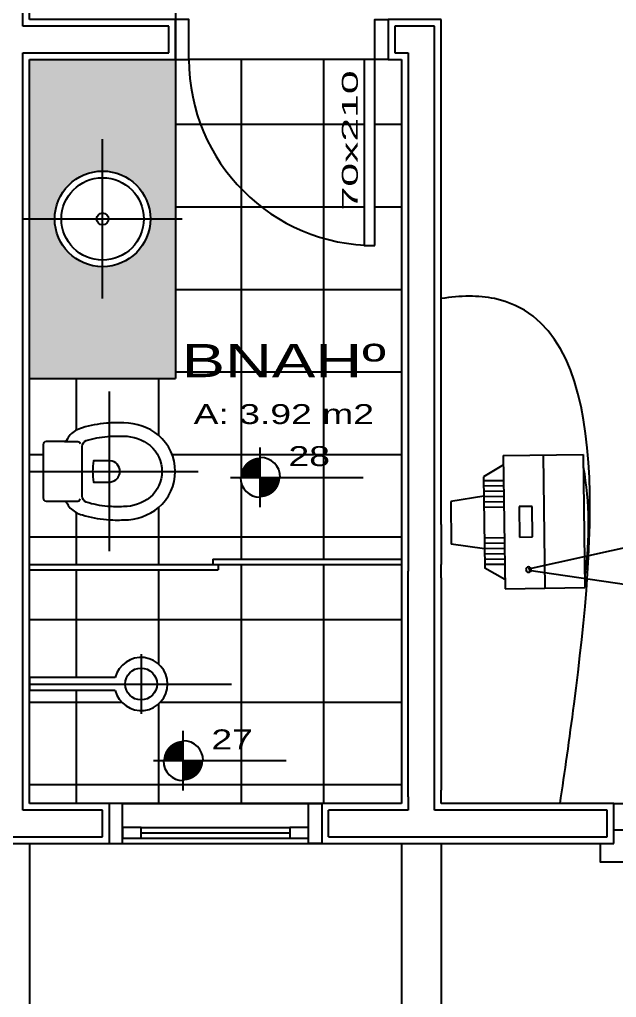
# Model space of a CAD drawing. Extents: x 2280 to 14192, y 1386 to 4696.
# Drawn here: x 3735.8 to 3960.5, y 2093.5 to 2461.4 of the extents above; entities that cross this region are included whole.
import ezdxf
from ezdxf.enums import TextEntityAlignment as Align

# ---------------------------------------------------------------- set-up
doc = ezdxf.new("R2010")
doc.units = 0
doc.header["$LTSCALE"] = 35
doc.layers.get('0').update_dxf_attribs({"linetype": 'CONTINUOUS'})
doc.layers.get('DEFPOINTS').update_dxf_attribs({"linetype": 'CONTINUOUS'})
for name, color, linetype in [('COTA', 13, 'CONTINUOUS'), ('EQUIP', 7, 'CONTINUOUS'), ('EQUIP_I', 13, 'CONTINUOUS'), ('ESPEC', 2, 'CONTINUOUS'), ('ESPECARQ', 2, 'CONTINUOUS'), ('ESQUADRIA', 2, 'CONTINUOUS'), ('HACHURA', 51, 'CONTINUOUS'), ('LINVISTA', 60, 'CONTINUOUS'), ('MOB', 1, 'CONTINUOUS'), ('MOBIL', 7, 'CONTINUOUS'), ('MOBIL_I', 13, 'CONTINUOUS'), ('PAREDE', 5, 'CONTINUOUS'), ('REG60-100', 7, 'CONTINUOUS'), ('UNIDADE', 4, 'CONTINUOUS'), ('VIDRO', 1, 'CONTINUOUS')]:
    doc.layers.add(name, color=color, linetype=linetype)
doc.styles.add('REGUA100', font='arial.ttf', dxfattribs={"width": 1.4})
doc.styles.add('REGUA60', font='romnswin.shx', dxfattribs={"width": 1.4})
doc.styles.get("Standard").update_dxf_attribs({"font": 'ISOCP'})
doc.dimstyles.new('ISO-25', dxfattribs={"dimtxt": 2.5, "dimasz": 2.5, "dimexe": 1.25, "dimexo": 0.625, "dimtad": 1, "dimdec": 4, "dimdsep": 46, "dimlunit": 6, "dimtxsty": 'Standard', "dimcen": 2.5, "dimadec": 0, "dimazin": 0, "dimtfac": 1, "dimtdec": 4, "dimtmove": 0, "dimatfit": 3, "dimfxl": 1, "dimtolj": 1, "dimtzin": 0, "dimarcsym": 0})

# ---------------------------------------------------------------- blocks, each defined once
blk = doc.blocks.new('NIVELPB')
at = {"linetype": 'ByBlock'}
for p, q in [((0, -2.25), (0, 2.25)), ((-2.25, 0), (7.75, 0))]:
    blk.add_line(p, q, dxfattribs=at)
at = {"linetype": 'ByBlock', "const_width": 1.5}
for points in [[(-0.75, 0, -0.414214), (0, 0.75, -0.618034)], [(0, -0.75, 0.414214), (0.75, 0, 0.618034)]]:
    blk.add_lwpolyline(points, format="xyb", dxfattribs=at)
at = {"linetype": 'ByBlock'}
for start, end in [(0, 90), (180, 270)]:
    blk.add_arc((0, 0), 1.5, start, end, dxfattribs=at)
at = {"color": 0, "linetype": 'ByBlock', "style": 'REGUA60', "width": 1.4}
blk.add_attdef('COTAPISO', (2.117, 0.85), '', height=1.5, dxfattribs=at)
blk = doc.blocks.new('TV-PORT')
at = {"layer": 'MOB'}
for p, q in [((-0.05, 0.25), (0.25, 0.25)), ((-0.05, -0.25), (-0.05, 0.25)), ((0.0407, 0.181), (0.4916, 0.2545)), ((0.1, -0.25), (0.1, 0.25)), ((0.25, -0.25), (0.25, 0.25)), ((-0.05, 0.2152), (-0.125, 0.1719)), ((-0.125, -0.1719), (-0.125, 0.1719)), ((-0.125, 0.1573), (-0.05, 0.1573)), ((0.0392, 0.1765), (0.5584, 0.0689)), ((-0.125, 0.1373), (-0.05, 0.1373)), ((-0.125, 0.1173), (-0.05, 0.1173)), ((-0.125, 0.099), (-0.25, 0.0802)), ((-0.25, -0.0802), (-0.25, 0.0802)), ((-0.125, 0.0973), (-0.05, 0.0973)), ((-0.125, 0.0773), (-0.05, 0.0773)), ((-0.125, 0.0573), (-0.05, 0.0573)), ((0.0066, -0.0581), (0.0066, 0.0565)), ((0.0066, 0.0565), (0.0561, 0.0565)), ((0.0561, 0.0565), (0.0561, -0.0581)), ((-0.125, -0.0573), (-0.05, -0.0573)), ((0.0561, -0.0581), (0.0066, -0.0581)), ((-0.125, -0.099), (-0.25, -0.0802)), ((-0.125, -0.0773), (-0.05, -0.0773)), ((-0.125, -0.0973), (-0.05, -0.0973)), ((-0.125, -0.1173), (-0.05, -0.1173)), ((-0.125, -0.1373), (-0.05, -0.1373)), ((-0.125, -0.1573), (-0.05, -0.1573)), ((-0.05, -0.2152), (-0.125, -0.1719)), ((-0.05, -0.25), (0.25, -0.25))]:
    blk.add_line(p, q, dxfattribs=at)
blk.add_circle((0.039, 0.1793), 0.0102, dxfattribs=at)
blk.add_arc((-1.0199, 0), 1.2861, 350.9067, 9.0933, dxfattribs=at)
blk = doc.blocks.new('A$C6CC62935')
at = {"layer": 'UNIDADE', "xscale": 100.138401981294, "yscale": 100.138401981294, "zscale": 100.138401981294, "rotation": 180}
blk.add_blockref('TV-PORT', (55.92, 25.49), dxfattribs=at)
blk = doc.blocks.new('A$C6753373E')
at = {"layer": 'ESPEC', "ltscale": 0.35, "rotation": 359.2235957968574}
blk.add_blockref('A$C6CC62935', (-0.25, 0.37), dxfattribs=at)
blk = doc.blocks.new('A$C75BA325D')
at = {"layer": 'EQUIP', "color": 0, "linetype": 'ByBlock'}
for p, q in [((0, 13.6), (0, 8.8)), ((32.29, 13.6), (0, 13.6)), ((32.29, 8.8), (0, 8.8))]:
    blk.add_line(p, q, dxfattribs=at)
blk.add_arc((42, 11.2), 10, 193.8865, 166.1135, dxfattribs=at)
at = {"layer": 'EQUIP_I'}
for p, q in [((42, 22.4), (42, 0)), ((31.6, 11.2), (53.2, 11.2))]:
    blk.add_line(p, q, dxfattribs=at)
blk.add_circle((42, 11.2), 6, dxfattribs=at)
blk = doc.blocks.new('A$C1E765DA1')
at = {"layer": 'EQUIP', "ltscale": 0.35}
blk.add_blockref('A$C75BA325D', (0, 0), dxfattribs=at)
blk = doc.blocks.new('SAP31S_2')
at = {"layer": 'EQUIP', "color": 0, "linetype": 'ByBlock'}
blk.add_lwpolyline([(0, -7.35), (-10, -7.35, 0.411177), (-11.2, -8.45), (-11.2, -15.35, -0.293607), (-11.65, -16.15, 0.168721), (-15.35, -19.55, 0.065493), (-16.38, -22.07, 0.054217), (-18.13, -31.13, 0.032691), (-18.25, -37.67, 0.170487), (-13.61, -50.73, 0.222764), (0, -57, 0.222764), (13.61, -50.73, 0.170487), (18.25, -37.67, 0.032691), (18.13, -31.13, 0.054217), (16.38, -22.07, 0.065493), (15.35, -19.55, 0.168721), (11.65, -16.15, -0.293607), (11.2, -15.35), (11.2, -8.45, 0.411177), (10, -7.35)], format="xyb", close=True, dxfattribs=at)
at = {"layer": 'EQUIP_I'}
for points in [[(-11.2, -15.35), (-11.2, -20.4, 0.448446), (-10.35, -21.2)], [(11.2, -15.35), (11.2, -20.4, -0.448446), (10.35, -21.2)], [(-0.05, -57, 0.000669), (0, -57, 0.170487)]]:
    blk.add_lwpolyline(points, format="xyb", dxfattribs=at)
for points in [[(0, -52, -0.222371), (-9.75, -47.55, -0.171293), (-13.25, -37.55, -0.033324), (-13.15, -31.55, -0.054221), (-11.6, -23.55, -0.314946), (-9.35, -22.05), (0, -22.05), (9.35, -22.05, -0.314946), (11.6, -23.55, -0.054221), (13.15, -31.55, -0.033324), (13.25, -37.55, -0.171293), (9.75, -47.55, -0.222371)], [(4, -32.55), (4, -26.25, 0.075), (-4, -26.25), (-4, -32.55, 0.9125)]]:
    blk.add_lwpolyline(points, format="xyb", close=True, dxfattribs=at)
blk = doc.blocks.new('A$C3E6C4F49')
at = {"layer": 'ESPECARQ', "color": 1, "ltscale": 0.35}
blk.add_line((0, 30), (60, 30), dxfattribs=at)
blk.add_lwpolyline([(30, 0), (30, 60)], dxfattribs=at)
blk = doc.blocks.new('A$C198B71F5')
at = {"layer": 'EQUIP', "ltscale": 0.35, "rotation": 89.99999999999999}
blk.add_blockref('SAP31S_2', (-2.18, 30), dxfattribs=at)
at = {"layer": 'ESPECARQ', "ltscale": 0.35, "rotation": 270}
blk.add_blockref('A$C3E6C4F49', (0, 60), dxfattribs=at)
blk = doc.blocks.new('SAL41S_2')
at = {"layer": 'EQUIP_I'}
for radius in [18, 15.5, 2.25]:
    blk.add_circle((0, -26.5), radius, dxfattribs=at)
blk = doc.blocks.new('A$C49417C05')
at = {"layer": 'EQUIP', "ltscale": 0.35, "rotation": 180}
blk.add_blockref('SAL41S_2', (30, 3.5), dxfattribs=at)
at = {"layer": 'ESPECARQ', "ltscale": 0.35}
blk.add_blockref('A$C3E6C4F49', (0, 0), dxfattribs=at)
blk = doc.blocks.new('INDUNI1')
at = {"color": 0, "style": 'REGUA100', "width": 1.4, "flags": 8}
for tag, p in [('NOME1', (0, 0)), ('NOME2', (0, -4.286))]:
    blk.add_attdef(tag, text='', height=2.5, dxfattribs=at).set_placement(p, align=Align.CENTER)
at = {"layer": 'ESPECARQ', "style": 'REGUA60', "width": 1.4}
blk.add_attdef('AREA', text='', height=1.5, dxfattribs=at).set_placement((0, -7.813), align=Align.CENTER)
at = {"layer": 'ESPECARQ', "style": 'REGUA60', "width": 1.4, "flags": 8}
for tag, p in [('PISO', (0, -10.313)), ('REVPAR', (0, -12.813)), ('PEDIR', (0, -15.313))]:
    blk.add_attdef(tag, text='', height=1.5, dxfattribs=at).set_placement(p, align=Align.CENTER)
blk = doc.blocks.new('COTAPT')
at = {"color": 0, "linetype": 'ByBlock'}
blk.add_line((0, 0), (200, 0), dxfattribs=at)
at = {"color": 6, "linetype": 'ByBlock'}
blk.add_lwpolyline([(-20, 20), (20, 20), (20, -20), (-20, -20)], close=True, dxfattribs=at)
blk = doc.blocks.new('*D113')
at = {"color": 0, "linetype": 'ByBlock'}
for p, q in [((3894.58, 2151.45), (3894.58, 2033.3)), ((4224.53, 2043.3), (3894.63, 2043.3))]:
    blk.add_line(p, q, dxfattribs=at)
at = {"layer": 'DEFPOINTS', "color": 0, "linetype": 'ByBlock'}
for p in [(3894.58, 2166.45), (4224.58, 2166.45), (3894.58, 2043.3)]:
    blk.add_point(p, dxfattribs=at)
at = {"color": 0, "linetype": 'ByBlock', "xscale": 0.05, "yscale": 0.05, "zscale": 0.05, "rotation": 180}
blk.add_blockref('COTAPT', (3894.58, 2043.3), dxfattribs=at)
at = {"color": 0, "linetype": 'ByBlock', "xscale": 0.05, "yscale": 0.05, "zscale": 0.05}
blk.add_blockref('COTAPT', (4224.58, 2043.3), dxfattribs=at)
at = {"color": 2, "linetype": 'ByBlock', "insert": (4059.58, 2051.95), "char_height": 7.5, "attachment_point": 5, "style": 'REGUA60'}
blk.add_mtext('\\A1;330', dxfattribs=at)
blk = doc.blocks.new('*D114')
at = {"color": 0, "linetype": 'ByBlock'}
for p, q in [((3879.58, 2151.45), (3879.58, 2033.3)), ((3894.53, 2043.3), (3879.63, 2043.3)), ((3887.08, 2043.3), (3893.41, 2022.2)), ((3893.41, 2022.2), (3918.71, 2022.2))]:
    blk.add_line(p, q, dxfattribs=at)
at = {"layer": 'DEFPOINTS', "color": 0, "linetype": 'ByBlock'}
for p in [(3879.58, 2166.45), (3894.58, 2166.45), (3879.58, 2043.3)]:
    blk.add_point(p, dxfattribs=at)
at = {"color": 0, "linetype": 'ByBlock', "xscale": 0.05, "yscale": 0.05, "zscale": 0.05, "rotation": 180}
blk.add_blockref('COTAPT', (3879.58, 2043.3), dxfattribs=at)
at = {"color": 0, "linetype": 'ByBlock', "xscale": 0.05, "yscale": 0.05, "zscale": 0.05}
blk.add_blockref('COTAPT', (3894.58, 2043.3), dxfattribs=at)
at = {"color": 2, "linetype": 'ByBlock', "insert": (3898.31, 2022.2), "char_height": 7.5, "attachment_point": 4, "style": 'REGUA60'}
blk.add_mtext('\\A1;15', dxfattribs=at)
blk = doc.blocks.new('*D115')
at = {"color": 0, "linetype": 'ByBlock'}
for p, q in [((3739.58, 2151.45), (3739.58, 2033.3)), ((3879.53, 2043.3), (3739.63, 2043.3))]:
    blk.add_line(p, q, dxfattribs=at)
at = {"layer": 'DEFPOINTS', "color": 0, "linetype": 'ByBlock'}
for p in [(3739.58, 2166.45), (3879.58, 2166.45), (3739.58, 2043.3)]:
    blk.add_point(p, dxfattribs=at)
at = {"color": 0, "linetype": 'ByBlock', "xscale": 0.05, "yscale": 0.05, "zscale": 0.05, "rotation": 180}
blk.add_blockref('COTAPT', (3739.58, 2043.3), dxfattribs=at)
at = {"color": 0, "linetype": 'ByBlock', "xscale": 0.05, "yscale": 0.05, "zscale": 0.05}
blk.add_blockref('COTAPT', (3879.58, 2043.3), dxfattribs=at)
at = {"color": 2, "linetype": 'ByBlock', "insert": (3809.58, 2051.95), "char_height": 7.5, "attachment_point": 5, "style": 'REGUA60'}
blk.add_mtext('\\A1;140', dxfattribs=at)
blk = doc.blocks.new('*D116')
at = {"color": 0, "linetype": 'ByBlock'}
for p, q in [((3724.58, 2151.45), (3724.58, 2033.3)), ((3739.53, 2043.3), (3724.63, 2043.3)), ((3732.08, 2043.3), (3738.41, 2022.2)), ((3738.41, 2022.2), (3763.71, 2022.2))]:
    blk.add_line(p, q, dxfattribs=at)
at = {"layer": 'DEFPOINTS', "color": 0, "linetype": 'ByBlock'}
for p in [(3724.58, 2166.45), (3739.58, 2166.45), (3724.58, 2043.3)]:
    blk.add_point(p, dxfattribs=at)
at = {"color": 0, "linetype": 'ByBlock', "xscale": 0.05, "yscale": 0.05, "zscale": 0.05, "rotation": 180}
blk.add_blockref('COTAPT', (3724.58, 2043.3), dxfattribs=at)
at = {"color": 0, "linetype": 'ByBlock', "xscale": 0.05, "yscale": 0.05, "zscale": 0.05}
blk.add_blockref('COTAPT', (3739.58, 2043.3), dxfattribs=at)
at = {"color": 2, "linetype": 'ByBlock', "insert": (3743.31, 2022.2), "char_height": 7.5, "attachment_point": 4, "style": 'REGUA60'}
blk.add_mtext('\\A1;15', dxfattribs=at)
blk = doc.blocks.new('*D122')
at = {"color": 0, "linetype": 'ByBlock'}
for p, q in [((3224.58, 2136.45), (3224.58, 2003.74)), ((5634.58, 2136.45), (5634.58, 2003.74)), ((5634.53, 2013.74), (3224.63, 2013.74))]:
    blk.add_line(p, q, dxfattribs=at)
at = {"layer": 'DEFPOINTS', "color": 0, "linetype": 'ByBlock'}
for p in [(3224.58, 2151.45), (5634.58, 2151.45), (3224.58, 2013.74)]:
    blk.add_point(p, dxfattribs=at)
at = {"color": 0, "linetype": 'ByBlock', "xscale": 0.05, "yscale": 0.05, "zscale": 0.05, "rotation": 180}
blk.add_blockref('COTAPT', (3224.58, 2013.74), dxfattribs=at)
at = {"color": 0, "linetype": 'ByBlock', "xscale": 0.05, "yscale": 0.05, "zscale": 0.05}
blk.add_blockref('COTAPT', (5634.58, 2013.74), dxfattribs=at)
at = {"color": 2, "linetype": 'ByBlock', "insert": (4429.58, 2022.39), "char_height": 7.5, "attachment_point": 5, "style": 'REGUA60'}
blk.add_mtext('\\A1;2.410', dxfattribs=at)

msp = doc.modelspace()

# ---------------------------------------------------------------- hatches: boundary and pattern name
at = {"layer": 'HACHURA'}
h = msp.add_hatch(dxfattribs=at)
h.set_pattern_fill('NET', color=256, scale=9.78, style=0)
h.paths.add_polyline_path([(3794.579, 2356.448), (3794.579, 2326.448), (3739.579, 2326.448), (3739.579, 2291.448), (3744.746, 2291.448), (3744.746, 2301.448, -0.4399017), (3745.959, 2302.648), (3752.846, 2302.648, 0.2619511), (3753.546, 2303.098, -0.1687212), (3756.946, 2306.798, -0.0654933), (3759.47, 2307.825, -0.0542172), (3768.531, 2309.581, -0.0326915), (3775.07, 2309.698, -0.1704873), (3788.13, 2305.054, -0.2227637), (3794.396, 2291.448, -0.2227637), (3788.13, 2277.842, -0.1704873), (3775.07, 2273.198, -0.0326915), (3768.531, 2273.315, -0.0542172), (3759.47, 2275.071, -0.0654933), (3756.946, 2276.098, -0.1687212), (3753.546, 2279.798, 0.2619511), (3752.846, 2280.248), (3752.746, 2280.248), (3745.959, 2280.248, -0.4399017), (3744.746, 2281.448), (3744.746, 2291.448), (3739.579, 2291.448), (3739.579, 2256.448), (3808.579, 2256.448), (3808.579, 2258.448), (3879.579, 2258.448), (3879.579, 2446.448), (3874.579, 2446.448), (3869.579, 2446.448), (3869.579, 2376.448), (3865.579, 2376.448), (3865.579, 2376.563, -0.3975651), (3799.579, 2446.448), (3794.579, 2446.448)])
h.paths.add_polyline_path([(3826.467, 2296.699, -0.4142136), (3833.967, 2289.199), (3830.217, 2289.199, -0.4142136), (3826.467, 2285.449), (3826.467, 2281.699, -0.4142136), (3818.967, 2289.199), (3822.717, 2289.199, -0.4142136), (3826.467, 2292.949)], flags=16)
h.paths.add_polyline_path([(3865.579, 2376.563), (3865.579, 2446.448), (3799.579, 2446.448, 0.3975651)], flags=16)
h.paths.add_polyline_path([(3879.579, 2251.448), (3879.579, 2256.448), (3810.579, 2256.448), (3810.579, 2254.448), (3739.579, 2254.448), (3739.579, 2213.848), (3771.872, 2213.848, -8.2115537), (3771.872, 2209.048), (3739.579, 2209.048), (3739.579, 2166.448), (3879.579, 2166.448), (3879.579, 2171.448)])
h.paths.add_polyline_path([(3801.223, 2182.615, -0.4142136), (3797.473, 2178.865), (3797.473, 2175.115, -0.4142136), (3789.973, 2182.615), (3793.723, 2182.615, -0.4142136), (3797.473, 2186.365), (3797.473, 2190.115, -0.4142136), (3804.973, 2182.615)], flags=16)
h.paths.add_polyline_path([(3793.402, 2323.767), (3877.208, 2323.767), (3877.208, 2342.517), (3793.402, 2342.517)], flags=24)
h.paths.add_polyline_path([(3805.666, 2307.378), (3902.416, 2307.378), (3902.416, 2318.628), (3805.666, 2318.628)], flags=9)
h.paths.add_polyline_path([(3836.677, 2291.574), (3857.427, 2291.574), (3857.427, 2302.824), (3836.677, 2302.824)], flags=24)
h.paths.add_polyline_path([(3864.666, 2389.874), (3864.666, 2456.302), (3855.666, 2456.302), (3855.666, 2389.874)], flags=9)
h.paths.add_polyline_path([(3807.683, 2184.991), (3828.433, 2184.991), (3828.433, 2196.241), (3807.683, 2196.241)], flags=24)
at = {"layer": 'MOBIL'}
h = msp.add_hatch(dxfattribs=at)
h.set_pattern_fill('AREIA', color=256, scale=9.78, style=0)
h.set_pattern_definition([(360, (4600.7654, 229.976), (5.7702, 4.2054), [0, -2.3472, 0, -3.1296, 0, -5.4768]), (10, (4604.775, 234.475), (3.236075, 8.11807), [0, -6.0636, 0, -1.3692, 0, -5.1834]), (20, (4601.45, 233.497), (2.06104, 9.49259), [0, -4.2054, 0, -2.8362, 0, -6.1614]), (30, (4605.264, 232.519), (0.232086, 7.813215), [0, -5.4768, 0, -6.9438, 0, -4.9878]), (40, (4603.6016, 231.541), (2.739218, 8.298912), [0, -4.0098, 0, -3.2274, 0, -5.5746]), (50, (4607.709, 230.563), (-1.50694, 6.115888), [0, -1.1736, 0, -7.7262, 0, -4.5966]), (60, (4605.851, 229.585), (-1.469318, 10.560266), [0, -1.467, 0, -4.5966, 0, -5.2812]), (70, (4603.504, 228.607), (-2.755708, 5.5823655), [0, -2.7384, 0, -3.1296, 0, -7.1394]), (80, (4604.1884, 227.629), (-3.3435544, 6.945317), [0, -3.5208, 0, -4.2054]), (90, (4608.394, 226.651), (-6.5526, 4.4988), [0, -5.379, 0, -3.0318, 0, -7.1394]), (100, (4600.1786, 227.629), (-5.925644, 2.629572), [0, -2.7384, 0, -5.6724, 0, -6.4548]), (110, (4601.1566, 228.6068), (-6.134452, 4.84445), [0, -4.6944, 0, -3.7164, 0, -5.1834]), (120, (4602.1346, 229.585), (-8.723132, 2.981707), [0, -6.4548, 0, -2.0538, 0, -7.4328]), (130, (4603.1126, 230.563), (-6.461191, -0.059492), [0, -3.7164, 0, -1.3692, 0, -7.6284]), (140, (4604.091, 231.541), (-10.159836, -1.305386), [0, -1.0758, 0, -5.6724, 0, -4.6944]), (150, (4605.0686, 232.519), (-7.863056, -3.252413), [0, -2.7384, 0, -3.2274, 0, -6.2592]), (160, (4606.047, 233.497), (-9.677406, -5.4283), [0, -5.7702, 0, -2.3472, 0, -4.0098]), (170, (4607.0246, 234.475), (-4.741256, -4.923895), [0, -3.7164, 0, -2.1516, 0, -7.5306])])
h.paths.add_polyline_path([(3794.579, 2446.448), (3739.579, 2446.448), (3739.579, 2411.448), (3753.163, 2397.865, -0.7043517), (3785.079, 2386.448), (3794.579, 2386.448)])
h.paths.add_polyline_path([(3753.163, 2397.865), (3739.579, 2411.448), (3739.579, 2386.448), (3749.079, 2386.448, -0.1734667)], flags=16)
h.paths.add_polyline_path([(3749.079, 2386.448), (3739.579, 2386.448), (3739.579, 2326.448), (3794.579, 2326.448), (3794.579, 2356.448), (3778.496, 2372.532, -0.6331754)])
h.paths.add_polyline_path([(3794.579, 2386.448), (3785.079, 2386.448, -0.2246082), (3778.496, 2372.532), (3794.579, 2356.448)], flags=17)

# ---------------------------------------------------------------- linework, layer by layer
at = {"layer": 'EQUIP_I'}
for p in [(3794.579, 2446.448), (3739.579, 2326.448)]:
    msp.add_line(p, (3794.579, 2326.448), dxfattribs=at)
at = {"layer": 'ESQUADRIA'}
for p, q in [((3739.579, 2256.448), (3879.579, 2256.448)), ((3739.579, 2256.448), (3879.579, 2256.448)), ((3808.579, 2258.448), (3879.579, 2258.448)), ((3808.579, 2258.448), (3808.579, 2256.448)), ((3810.579, 2256.448), (3810.579, 2254.448)), ((3739.579, 2254.448), (3810.579, 2254.448))]:
    msp.add_line(p, q, dxfattribs=at)
at = {"layer": 'ESQUADRIA', "color": 1}
for p, q in [((3774.579, 2166.448), (3844.579, 2166.448)), ((3781.579, 2157.448), (3837.579, 2157.448)), ((3781.579, 2153.448), (3837.579, 2153.448)), ((3774.579, 2151.448), (3844.579, 2151.448))]:
    msp.add_line(p, q, dxfattribs=at)
at = {"layer": 'ESQUADRIA'}
for points in [[(3794.579, 2446.448), (3799.579, 2446.448), (3799.579, 2461.448), (3794.579, 2461.448)], [(3874.579, 2446.448), (3869.579, 2446.448), (3869.579, 2461.448), (3874.579, 2461.448)], [(3769.579, 2151.448), (3774.579, 2151.448), (3774.579, 2166.448), (3769.579, 2166.448)], [(3849.579, 2151.448), (3844.579, 2151.448), (3844.579, 2166.448), (3849.579, 2166.448)], [(3959.579, 2166.448), (3963.579, 2166.448), (3963.579, 2156.448), (3959.579, 2156.448)], [(4164.579, 2151.448), (4164.579, 2144.448), (3954.579, 2144.448), (3954.579, 2151.448)]]:
    msp.add_lwpolyline(points, dxfattribs=at)
for points in [[(3869.579, 2376.448), (3869.579, 2446.448), (3865.579, 2446.448), (3865.579, 2376.448)], [(3774.579, 2153.448), (3781.579, 2153.448), (3781.579, 2157.448), (3774.579, 2157.448)], [(3844.579, 2157.448), (3837.579, 2157.448), (3837.579, 2153.448), (3844.579, 2153.448)]]:
    msp.add_lwpolyline(points, close=True, dxfattribs=at)
at = {"layer": 'HACHURA'}
msp.add_line((3865.579, 2446.448), (3799.579, 2446.448), dxfattribs=at)
at = {"layer": 'LINVISTA'}
for p, q in [((3739.579, 2461.448), (3739.579, 2596.448)), ((3794.579, 2596.448), (3794.579, 2356.448)), ((3794.579, 2461.448), (3739.579, 2461.448)), ((3794.579, 2446.448), (3794.579, 2461.448)), ((3874.579, 2461.448), (3874.579, 2446.448)), ((3894.579, 2461.448), (3874.579, 2461.448)), ((3894.579, 2271.448), (3894.579, 2461.448)), ((3739.579, 2446.448), (3794.579, 2446.448)), ((3739.579, 2166.448), (3739.579, 2446.448)), ((3874.579, 2446.448), (3879.579, 2446.448)), ((3879.579, 2446.448), (3879.579, 2251.448)), ((3739.579, 2291.448), (3803.038, 2291.448)), ((3894.579, 2271.448), (3894.579, 2256.448)), ((3894.579, 2251.448), (3894.579, 2256.448)), ((3879.579, 2251.448), (3879.579, 2171.448)), ((3894.579, 2251.448), (3894.579, 2171.448)), ((3739.579, 2211.448), (3815.598, 2211.448)), ((3879.579, 2171.448), (3879.579, 2166.448)), ((3879.579, 2166.448), (3739.579, 2166.448)), ((3769.579, 2166.448), (3769.579, 2151.448)), ((3849.579, 2166.448), (3849.579, 2151.448)), ((3959.579, 2166.448), (3894.579, 2166.448)), ((3959.579, 2151.448), (3959.579, 2166.448)), ((3569.579, 2151.448), (3894.579, 2151.448)), ((3894.579, 2151.448), (3959.579, 2151.448))]:
    msp.add_line(p, q, dxfattribs=at)
msp.add_lwpolyline([(3894.579, 2166.448), (3894.579, 2171.448)], dxfattribs=at)
msp.add_open_spline([(3939.297, 2166.448), (3941.102, 2178.273), (3951.242, 2249.786), (3960.607, 2357.915), (3901.741, 2357.629), (3894.579, 2356.448)], degree=3, knots=[122.0571807, 122.0571807, 122.0571807, 122.0571807, 154.8014351, 310.2242455, 330.7747895, 330.7747895, 330.7747895, 330.7747895], dxfattribs=at)
at = {"layer": 'MOBIL_I'}
msp.add_arc((3869.579, 2446.448), 70, 180, 270, dxfattribs=at)
at = {"layer": 'PAREDE'}
for p, q in [((3737.079, 2458.948), (3737.079, 2598.948)), ((3792.079, 2458.948), (3737.079, 2458.948)), ((3792.079, 2448.948), (3792.079, 2458.948)), ((3877.079, 2458.948), (3877.079, 2448.948)), ((3892.079, 2458.948), (3877.079, 2458.948)), ((3892.079, 2268.948), (3892.079, 2458.948)), ((3737.079, 2353.948), (3737.079, 2448.948)), ((3737.079, 2448.948), (3792.079, 2448.948)), ((3737.079, 2163.948), (3737.079, 2448.948)), ((3877.079, 2448.948), (3882.079, 2448.948)), ((3882.079, 2448.948), (3882.079, 2253.948)), ((3892.079, 2258.948), (3892.079, 2268.948)), ((3892.079, 2253.948), (3892.079, 2258.948)), ((3882.079, 2168.948), (3882.079, 2253.948)), ((3892.079, 2168.948), (3892.079, 2253.948)), ((3882.079, 2168.948), (3882.079, 2163.948)), ((3892.079, 2163.948), (3892.079, 2168.948)), ((3767.079, 2163.948), (3737.079, 2163.948)), ((3767.079, 2153.948), (3767.079, 2163.948)), ((3882.079, 2163.948), (3852.079, 2163.948)), ((3852.079, 2153.948), (3852.079, 2163.948)), ((3957.079, 2163.948), (3892.079, 2163.948)), ((3957.079, 2153.948), (3957.079, 2163.948)), ((3697.079, 2153.948), (3767.079, 2153.948)), ((3852.079, 2153.948), (3892.079, 2153.948)), ((3892.079, 2153.948), (3957.079, 2153.948))]:
    msp.add_line(p, q, dxfattribs=at)
at = {"layer": 'VIDRO'}
msp.add_line((3781.579, 2155.448), (3837.579, 2155.448), dxfattribs=at)

# ---------------------------------------------------------------- block references
at = {"layer": 'COTA', "color": 2, "xscale": 5, "yscale": 5, "zscale": 5}
for p, values in [((3826.467, 2289.199), {'COTAPISO': '28'}), ((3797.473, 2182.615), {'COTAPISO': '27'})]:
    msp.add_blockref('NIVELPB', p, dxfattribs=at).add_auto_attribs(values)
at = {"layer": 'LINVISTA'}
for name, p in [('A$C49417C05', (3737.079, 2356.448)), ('A$C198B71F5', (3739.579, 2261.448)), ('A$C1E765DA1', (3739.579, 2200.248))]:
    msp.add_blockref(name, p, dxfattribs=at)
at = {"layer": 'LINVISTA', "xscale": -1}
msp.add_blockref('A$C6753373E', (3979.276, 2247.3), dxfattribs=at)
at = {"layer": 'UNIDADE', "xscale": 5, "yscale": 5, "zscale": 5}
msp.add_blockref('INDUNI1', (3835.305, 2348.321), dxfattribs=at).add_auto_attribs({'NOME2': 'BNAHº', 'AREA': 'A: 3.92 m2'})

# ---------------------------------------------------------------- texts
at = {"layer": 'REG60-100', "style": 'REGUA60', "width": 2}
msp.add_text('70x210', height=6, rotation=90, dxfattribs=at).set_placement((3863.166, 2389.659))

# ---------------------------------------------------------------- dimensions: what is measured, and where the dimension line sits
at = {"layer": 'COTA'}
for base, p1, p2, override, picture, middle in [((3724.579, 2043.296), (3739.579, 2166.448), (3724.579, 2166.448), {"dimscale": 5, "dimtxt": 1.5, "dimasz": 0.01, "dimexe": 2, "dimexo": 3, "dimgap": 0.98, "dimdec": 2, "dimrnd": 0.5, "dimtxsty": 'REGUA60', "dimblk": 'COTAPT', "dimcen": 4, "dimdle": 4, "dimse1": 1, "dimclrt": 2, "dimaunit": 1, "dimtofl": 0, "dimtmove": 1}, '*D116', (3743.309, 2022.196)), ((3739.579, 2043.296), (3879.579, 2166.448), (3739.579, 2166.448), {"dimscale": 5, "dimtxt": 1.5, "dimasz": 0.01, "dimexe": 2, "dimexo": 3, "dimgap": 0.98, "dimdec": 2, "dimrnd": 0.5, "dimtxsty": 'REGUA60', "dimblk": 'COTAPT', "dimcen": 4, "dimdle": 4, "dimse1": 1, "dimclrt": 2, "dimaunit": 1, "dimtofl": 0, "dimtmove": 1}, '*D115', (3809.579, 2051.946)), ((3879.579, 2043.296), (3894.579, 2166.448), (3879.579, 2166.448), {"dimscale": 5, "dimtxt": 1.5, "dimasz": 0.01, "dimexe": 2, "dimexo": 3, "dimgap": 0.98, "dimdec": 2, "dimrnd": 0.5, "dimtxsty": 'REGUA60', "dimblk": 'COTAPT', "dimcen": 4, "dimdle": 4, "dimse1": 1, "dimclrt": 2, "dimaunit": 1, "dimtofl": 0, "dimtmove": 1}, '*D114', (3898.309, 2022.196)), ((3894.579, 2043.296), (4224.579, 2166.448), (3894.579, 2166.448), {"dimscale": 5, "dimtxt": 1.5, "dimasz": 0.01, "dimexe": 2, "dimexo": 3, "dimgap": 0.98, "dimdec": 2, "dimrnd": 0.5, "dimtxsty": 'REGUA60', "dimblk": 'COTAPT', "dimcen": 4, "dimdle": 4, "dimse1": 1, "dimclrt": 2, "dimaunit": 1, "dimtofl": 0, "dimtmove": 1}, '*D113', (4059.579, 2051.946)), ((3224.579, 2013.736), (5634.579, 2151.448), (3224.579, 2151.448), {"dimscale": 5, "dimtxt": 1.5, "dimasz": 0.01, "dimexe": 2, "dimexo": 3, "dimgap": 0.98, "dimdec": 2, "dimrnd": 0.5, "dimtxsty": 'REGUA60', "dimblk": 'COTAPT', "dimcen": 4, "dimdle": 4, "dimclrt": 2, "dimaunit": 1, "dimtofl": 0}, '*D122', (4429.579, 2022.386))]:
    dim = msp.add_linear_dim(base=base, p1=p1, p2=p2, dimstyle='ISO-25', override=override, dxfattribs=at)
    dim.commit()
    dim.dimension.update_dxf_attribs({"geometry": picture, "text_midpoint": middle})

doc.saveas('drawing.dxf')
